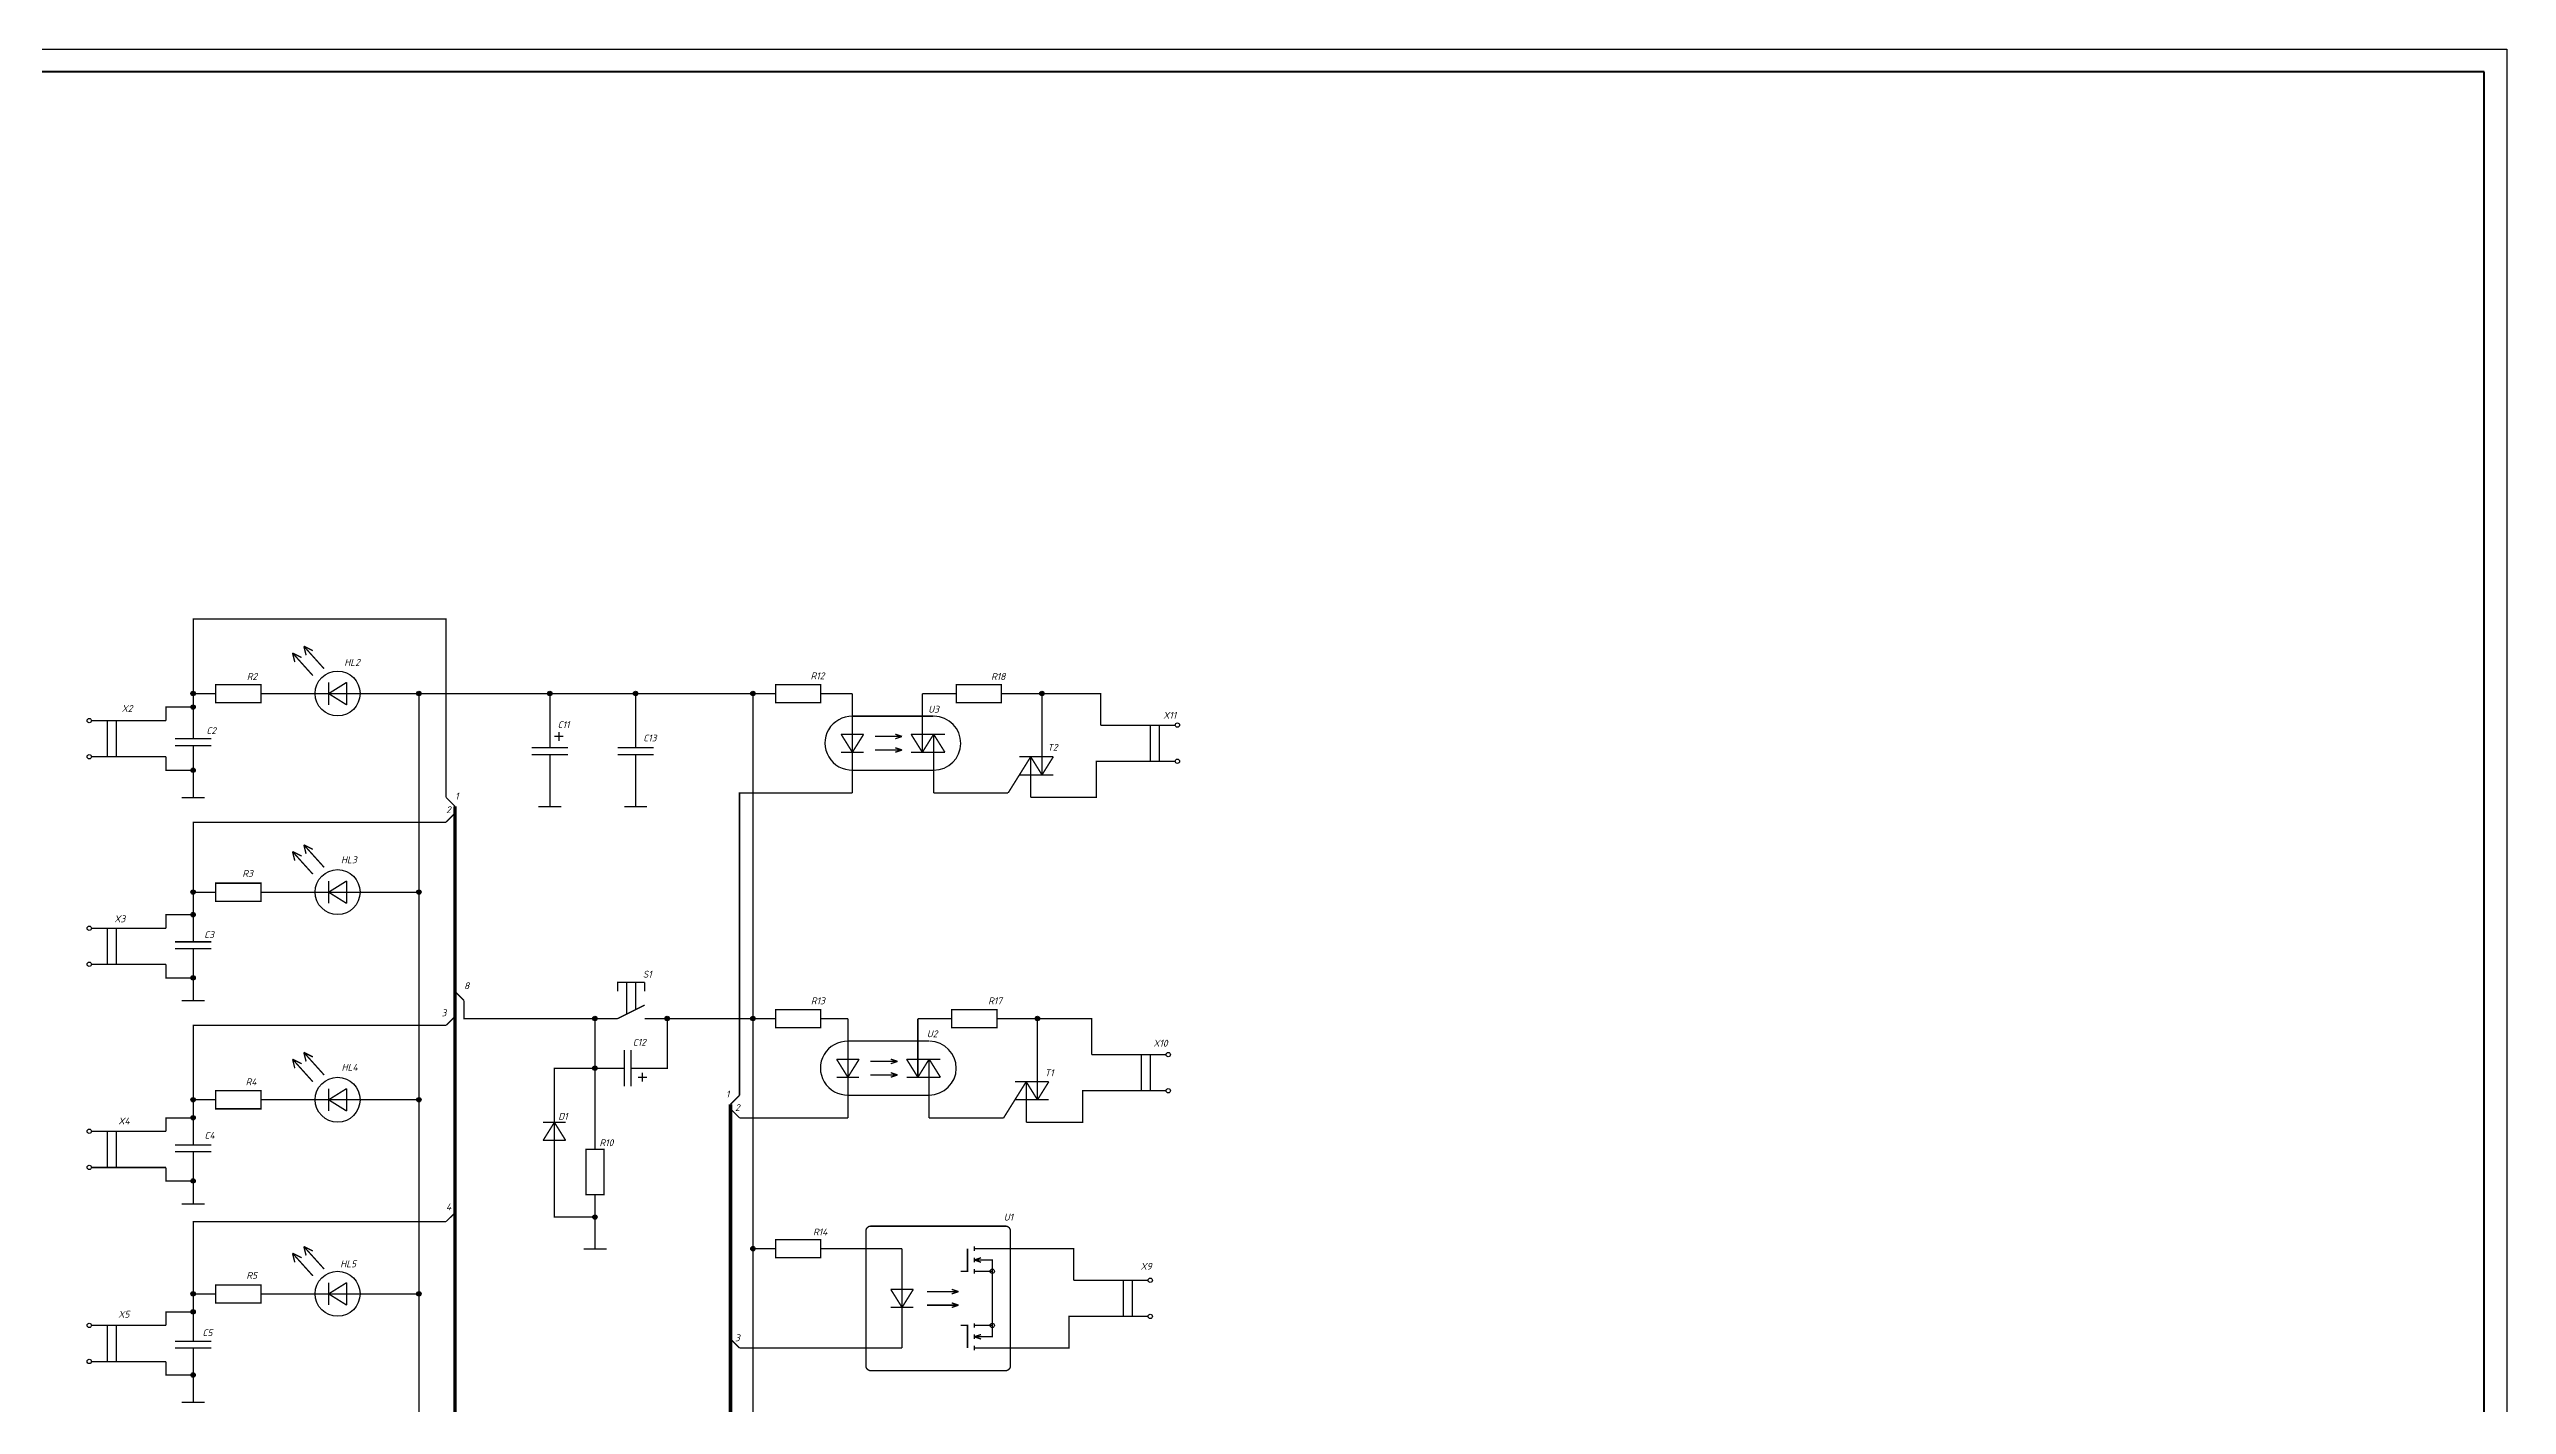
# Model space of a CAD drawing. Header units: millimetres. Extents: x 0 to 8800, y -367 to 2333.
# Drawn here: x 5005 to 5549, y 1592 to 1893 of the extents above; entities that cross this region are included whole.
import ezdxf

# ---------------------------------------------------------------- set-up
doc = ezdxf.new("R2010")
doc.units = ezdxf.units.MM
doc.header["$LTSCALE"] = 0.5
doc.layers.add('KONTUR', color=7, linetype='Continuous')
doc.layers.add('Sheet', color=255, linetype='Continuous')
doc.layers.add('Основная', color=7, linetype='Continuous', lineweight=40)
doc.styles.get("Standard").update_dxf_attribs({"font": 'isocpeui.ttf', "width": 0.9})

msp = doc.modelspace()

# ---------------------------------------------------------------- linework, layer by layer
at = {"layer": 'KONTUR'}
for p, q in [((4708.12, 1892.81), (5549.12, 1892.81)), ((5549.12, 1892.81), (5549.12, 1298.81))]:
    msp.add_line(p, q, dxfattribs=at)
at = {"layer": 'Sheet'}
for points, const_width in [([(5092.67, 1727.02), (5092.67, 1766.52), (5036.67, 1766.52), (5036.67, 1745.02)], 0.3), ([(5063.17, 1754.02), (5058.67, 1759.02)], 0.3), ([(5058.67, 1759.02), (5059.17, 1757.02), (5059.17, 1757.02)], 0.3), ([(5058.67, 1759.02), (5060.67, 1758.02)], 0.3), ([(5065.67, 1755.52), (5061.17, 1760.52)], 0.3), ([(5061.17, 1760.52), (5061.67, 1758.52), (5061.67, 1758.52)], 0.3), ([(5061.17, 1760.52), (5063.17, 1759.52)], 0.3), ([(5041.67, 1750.02), (5036.67, 1750.02)], 0.3), ([(5051.67, 1752.02), (5041.67, 1752.02), (5041.67, 1748.02), (5051.67, 1748.02), (5051.67, 1752.02)], 0.3), ([(5051.67, 1750.02), (5056.67, 1750.02)], 0.3), ([(5056.67, 1750.02), (5058.67, 1750.02)], 0.3), ([(5063.67, 1750.02), (5058.67, 1750.02)], 0.3), ([(5066.67, 1750.02), (5063.67, 1750.02)], 0.3), ([(5066.67, 1752.52), (5066.67, 1747.52)], 0.3), ([(5066.67, 1750.02), (5070.67, 1752.52), (5070.67, 1752.52)], 0.3), ([(5070.67, 1750.02), (5066.67, 1750.02)], 0.3), ([(5066.67, 1750.02), (5070.67, 1747.52), (5070.67, 1747.52)], 0.3), ([(5070.67, 1747.52), (5070.67, 1752.52)], 0.3), ([(5070.67, 1750.02), (5073.67, 1750.02)], 0.3), ([(5073.67, 1750.02), (5078.67, 1750.02)], 0.3), ([(5078.67, 1750.02), (5086.67, 1750.02)], 0.3), ([(5086.67, 1750.02), (5086.67, 1705.02)], 0.3), ([(5086.67, 1750.02), (5160.67, 1750.02)], 0.3), ([(5115.67, 1750.02), (5115.67, 1743.02)], 0.3), ([(5134.67, 1743.02), (5134.67, 1750.02)], 0.3), ([(5165.67, 1750.02), (5160.67, 1750.02)], 0.3), ([(5160.67, 1750.02), (5160.67, 1678.02)], 0.3), ([(5175.67, 1752.02), (5165.67, 1752.02), (5165.67, 1748.02), (5175.67, 1748.02), (5175.67, 1752.02)], 0.3), ([(5175.67, 1750.02), (5180.67, 1750.02)], 0.3), ([(5180.67, 1750.02), (5182.67, 1750.02)], 0.3), ([(5182.67, 1745.02), (5182.67, 1750.02)], 0.3), ([(5198.17, 1750.02), (5200.67, 1750.02)], 0.3), ([(5198.17, 1745.02), (5198.17, 1750.02)], 0.3), ([(5205.67, 1750.02), (5200.67, 1750.02)], 0.3), ([(5215.67, 1752.02), (5205.67, 1752.02), (5205.67, 1748.02), (5215.67, 1748.02), (5215.67, 1752.02)], 0.3), ([(5215.67, 1750.02), (5220.67, 1750.02)], 0.3), ([(5224.67, 1741.02), (5224.67, 1750.02), (5220.67, 1750.02)], 0.3), ([(5237.67, 1743.02), (5237.67, 1750.02), (5224.67, 1750.02)], 0.3), ([(5014.17, 1744.02), (5025.67, 1744.02)], 0.3), ([(5017.67, 1744.02), (5017.67, 1736.02)], 0.3), ([(5019.67, 1736.02), (5019.67, 1744.02)], 0.3), ([(5025.67, 1744.02), (5030.67, 1744.02)], 0.3), ([(5030.67, 1744.02), (5030.67, 1747.02), (5036.67, 1747.02)], 0.3), ([(5036.67, 1740.02), (5036.67, 1745.02)], 0.3), ([(5115.67, 1738.02), (5115.67, 1743.02)], 0.3), ([(5134.67, 1738.02), (5134.67, 1743.02)], 0.3), ([(5182.67, 1745.02), (5182.67, 1733.02)], 0.3), ([(5182.67, 1745.02), (5200.67, 1745.02)], 0.3), ([(5198.17, 1737.02), (5198.17, 1745.02)], 0.3), ([(5242.67, 1743.02), (5237.67, 1743.02)], 0.3), ([(5254.17, 1743.02), (5242.67, 1743.02)], 0.3), ([(5248.67, 1743.02), (5248.67, 1735.02)], 0.3), ([(5250.67, 1735.02), (5250.67, 1743.02)], 0.3), ([(5040.67, 1740.02), (5032.67, 1740.02)], 0.3), ([(5040.67, 1738.52), (5032.67, 1738.52)], 0.3), ([(5036.67, 1738.52), (5036.67, 1733.52)], 0.3), ([(5119.67, 1738.02), (5111.67, 1738.02)], 0.3), ([(5119.67, 1736.52), (5111.67, 1736.52)], 0.3), ([(5115.67, 1736.52), (5115.67, 1731.52)], 0.3), ([(5116.67, 1740.52), (5118.67, 1740.52)], 0.3), ([(5117.67, 1739.52), (5117.67, 1741.52)], 0.3), ([(5138.67, 1738.02), (5130.67, 1738.02)], 0.3), ([(5138.67, 1736.52), (5130.67, 1736.52)], 0.3), ([(5134.67, 1736.52), (5134.67, 1731.52)], 0.3), ([(5180.17, 1741.02), (5185.17, 1741.02)], 0.3), ([(5182.67, 1737.02), (5180.17, 1741.02)], 0.3), ([(5180.17, 1737.02), (5185.17, 1737.02)], 0.3), ([(5182.67, 1737.02), (5185.17, 1741.02)], 0.3), ([(5187.67, 1740.52), (5193.67, 1740.52)], 0.3), ([(5193.67, 1737.52), (5187.67, 1737.52)], 0.3), ([(5193.67, 1740.52), (5192.17, 1741.02), (5192.17, 1741.02)], 0.3), ([(5193.67, 1740.52), (5192.17, 1740.02)], 0.3), ([(5193.67, 1737.52), (5192.17, 1738.02), (5192.17, 1738.02)], 0.3), ([(5193.67, 1737.52), (5192.17, 1737.02)], 0.3), ([(5198.17, 1737.02), (5195.67, 1741.02)], 0.3), ([(5198.17, 1741.02), (5195.67, 1741.02)], 0.3), ([(5198.17, 1737.02), (5195.67, 1737.02)], 0.3), ([(5198.17, 1741.02), (5203.17, 1741.02)], 0.3), ([(5200.67, 1741.02), (5198.17, 1737.02)], 0.3), ([(5198.17, 1737.02), (5203.17, 1737.02)], 0.3), ([(5200.67, 1741.02), (5203.17, 1737.02)], 0.3), ([(5200.67, 1733.02), (5200.67, 1741.02)], 0.3), ([(5224.67, 1736.02), (5224.67, 1741.02)], 0.3), ([(5014.17, 1736.02), (5025.67, 1736.02)], 0.3), ([(5025.67, 1736.02), (5030.67, 1736.02)], 0.3), ([(5030.67, 1736.02), (5030.67, 1733.02), (5036.67, 1733.02)], 0.3), ([(5036.67, 1733.52), (5036.67, 1731.02)], 0.3), ([(5036.67, 1731.02), (5036.67, 1726.96)], 0.3), ([(5115.67, 1731.52), (5115.67, 1729.02)], 0.3), ([(5134.67, 1729.02), (5134.67, 1731.52)], 0.3), ([(5182.67, 1733.02), (5200.67, 1733.02)], 0.3), ([(5182.67, 1733.02), (5182.67, 1728.02)], 0.3), ([(5200.67, 1733.02), (5200.67, 1728.02)], 0.3), ([(5219.67, 1732.02), (5217.17, 1728.02)], 0.3), ([(5219.67, 1736.02), (5224.67, 1736.02)], 0.3), ([(5222.17, 1736.02), (5219.67, 1732.02)], 0.3), ([(5219.67, 1732.02), (5224.67, 1732.02)], 0.3), ([(5222.17, 1736.02), (5222.17, 1732.02)], 0.3), ([(5222.17, 1736.02), (5224.67, 1732.02)], 0.3), ([(5237.67, 1735.02), (5236.67, 1735.02), (5236.67, 1727.02), (5222.17, 1727.02)], 0.3), ([(5222.17, 1732.02), (5222.17, 1727.02)], 0.3), ([(5224.67, 1732.02), (5227.17, 1736.02)], 0.3), ([(5224.67, 1732.02), (5224.67, 1736.02)], 0.3), ([(5224.67, 1736.02), (5227.17, 1736.02)], 0.3), ([(5224.67, 1732.02), (5227.17, 1732.02)], 0.3), ([(5242.67, 1735.02), (5237.67, 1735.02)], 0.3), ([(5254.17, 1735.02), (5242.67, 1735.02)], 0.3), ([(5034.13, 1726.96), (5039.21, 1726.96)], 0.3), ([(5094.67, 1725.02), (5092.67, 1727.02)], 0.3), ([(5115.67, 1729.02), (5115.67, 1724.96)], 0.3), ([(5134.67, 1729.02), (5134.67, 1724.96)], 0.3), ([(5157.67, 1661.02), (5157.67, 1728.02), (5182.67, 1728.02), (5182.67, 1728.02)], 0.3), ([(5212.17, 1728.02), (5200.67, 1728.02), (5200.67, 1728.02)], 0.3), ([(5217.17, 1728.02), (5212.17, 1728.02)], 0.3), ([(5036.67, 1700.02), (5036.67, 1721.52), (5092.67, 1721.52)], 0.3), ([(5092.67, 1721.52), (5094.67, 1723.52)], 0.3), ([(5094.67, 1455.02), (5094.67, 1725.02), (5094.67, 1725.02)], 0.749), ([(5113.13, 1724.96), (5118.21, 1724.96)], 0.3), ([(5132.13, 1724.96), (5137.21, 1724.96)], 0.3), ([(5063.17, 1710.02), (5058.67, 1715.02)], 0.3), ([(5058.67, 1715.02), (5059.17, 1713.02), (5059.17, 1713.02)], 0.3), ([(5058.67, 1715.02), (5060.67, 1714.02)], 0.3), ([(5065.67, 1711.52), (5061.17, 1716.52)], 0.3), ([(5061.17, 1716.52), (5061.67, 1714.52), (5061.67, 1714.52)], 0.3), ([(5061.17, 1716.52), (5063.17, 1715.52)], 0.3), ([(5041.67, 1706.02), (5036.67, 1706.02)], 0.3), ([(5051.67, 1708.02), (5041.67, 1708.02), (5041.67, 1704.02), (5051.67, 1704.02), (5051.67, 1708.02)], 0.3), ([(5051.67, 1706.02), (5056.67, 1706.02)], 0.3), ([(5056.67, 1706.02), (5058.67, 1706.02)], 0.3), ([(5063.67, 1706.02), (5058.67, 1706.02)], 0.3), ([(5066.67, 1706.02), (5063.67, 1706.02)], 0.3), ([(5066.67, 1708.52), (5066.67, 1703.52)], 0.3), ([(5066.67, 1706.02), (5070.67, 1708.52), (5070.67, 1708.52)], 0.3), ([(5070.67, 1706.02), (5066.67, 1706.02)], 0.3), ([(5066.67, 1706.02), (5070.67, 1703.52), (5070.67, 1703.52)], 0.3), ([(5070.67, 1703.52), (5070.67, 1708.52)], 0.3), ([(5070.67, 1706.02), (5073.67, 1706.02)], 0.3), ([(5073.67, 1706.02), (5078.67, 1706.02)], 0.3), ([(5078.67, 1706.02), (5086.67, 1706.02)], 0.3), ([(5086.67, 1705.02), (5086.67, 1660.02)], 0.3), ([(5030.67, 1698.02), (5030.67, 1701.02), (5036.67, 1701.02)], 0.3), ([(5036.67, 1695.02), (5036.67, 1700.02)], 0.3), ([(5014.17, 1698.02), (5025.67, 1698.02)], 0.3), ([(5017.67, 1698.02), (5017.67, 1690.02)], 0.3), ([(5019.67, 1690.02), (5019.67, 1698.02)], 0.3), ([(5025.67, 1698.02), (5030.67, 1698.02)], 0.3), ([(5040.67, 1695.02), (5032.67, 1695.02)], 0.3), ([(5040.67, 1693.52), (5032.67, 1693.52)], 0.3), ([(5036.67, 1693.52), (5036.67, 1688.52)], 0.3), ([(5014.17, 1690.02), (5025.67, 1690.02)], 0.3), ([(5025.67, 1690.02), (5030.67, 1690.02)], 0.3), ([(5030.67, 1690.02), (5030.67, 1687.02), (5036.67, 1687.02)], 0.3), ([(5036.67, 1688.52), (5036.67, 1686.02)], 0.3), ([(5034.13, 1681.96), (5039.21, 1681.96)], 0.3), ([(5036.67, 1686.02), (5036.67, 1681.96)], 0.3), ([(5094.67, 1684.02), (5096.67, 1682.02)], 0.3), ([(5096.67, 1682.02), (5096.67, 1682.02), (5096.67, 1678.02), (5125.67, 1678.02), (5125.67, 1667.02)], 0.3), ([(5136.67, 1686.02), (5130.67, 1686.02), (5130.67, 1684.02)], 0.3), ([(5132.67, 1686.02), (5132.67, 1679.02)], 0.3), ([(5134.67, 1686.02), (5134.67, 1680.02)], 0.3), ([(5136.67, 1686.02), (5136.67, 1684.02)], 0.3), ([(5036.67, 1655.02), (5036.67, 1676.52), (5092.67, 1676.52)], 0.3), ([(5092.67, 1676.52), (5094.67, 1678.52)], 0.3), ([(5130.67, 1678.02), (5125.67, 1678.02)], 0.3), ([(5136.67, 1681.02), (5130.67, 1678.02), (5130.67, 1678.02)], 0.3), ([(5136.67, 1678.02), (5141.67, 1678.02)], 0.3), ([(5160.67, 1678.02), (5141.67, 1678.02), (5141.67, 1667.02), (5138.67, 1667.02)], 0.3), ([(5165.67, 1678.02), (5160.67, 1678.02)], 0.3), ([(5160.67, 1678.02), (5160.67, 1627.02)], 0.3), ([(5175.67, 1680.02), (5165.67, 1680.02), (5165.67, 1676.02), (5175.67, 1676.02), (5175.67, 1680.02)], 0.3), ([(5175.67, 1678.02), (5180.67, 1678.02)], 0.3), ([(5180.67, 1678.02), (5181.67, 1678.02)], 0.3), ([(5181.67, 1673.02), (5181.67, 1678.02)], 0.3), ([(5197.17, 1678.02), (5199.67, 1678.02)], 0.3), ([(5197.17, 1673.02), (5197.17, 1678.02)], 0.3), ([(5204.67, 1678.02), (5199.67, 1678.02)], 0.3), ([(5214.67, 1680.02), (5204.67, 1680.02), (5204.67, 1676.02), (5214.67, 1676.02), (5214.67, 1680.02)], 0.3), ([(5214.67, 1678.02), (5219.67, 1678.02)], 0.3), ([(5223.67, 1669.02), (5223.67, 1678.02), (5219.67, 1678.02)], 0.3), ([(5235.67, 1670.02), (5235.67, 1678.02), (5223.67, 1678.02)], 0.3), ([(5181.67, 1673.02), (5181.67, 1661.02)], 0.3), ([(5181.67, 1673.02), (5199.67, 1673.02)], 0.3), ([(5197.17, 1665.02), (5197.17, 1673.02)], 0.3), ([(5063.17, 1664.02), (5058.67, 1669.02)], 0.3), ([(5058.67, 1669.02), (5059.17, 1667.02), (5059.17, 1667.02)], 0.3), ([(5058.67, 1669.02), (5060.67, 1668.02)], 0.3), ([(5065.67, 1665.52), (5061.17, 1670.52)], 0.3), ([(5061.17, 1670.52), (5061.67, 1668.52), (5061.67, 1668.52)], 0.3), ([(5061.17, 1670.52), (5063.17, 1669.52)], 0.3), ([(5116.67, 1660.02), (5116.67, 1667.02), (5116.67, 1667.02), (5125.67, 1667.02)], 0.3), ([(5125.67, 1667.02), (5127.17, 1667.02)], 0.3), ([(5125.67, 1667.02), (5125.67, 1667.02)], 0.3), ([(5125.67, 1654.02), (5125.67, 1667.02)], 0.3), ([(5125.67, 1667.02), (5125.67, 1667.02)], 0.3), ([(5132.17, 1667.02), (5127.17, 1667.02)], 0.3), ([(5132.17, 1663.02), (5132.17, 1671.02)], 0.3), ([(5133.67, 1663.02), (5133.67, 1671.02)], 0.3), ([(5133.67, 1667.02), (5138.67, 1667.02)], 0.3), ([(5136.17, 1666.02), (5136.17, 1664.02)], 0.3), ([(5179.17, 1669.02), (5184.17, 1669.02)], 0.3), ([(5181.67, 1665.02), (5179.17, 1669.02)], 0.3), ([(5181.67, 1665.02), (5184.17, 1669.02)], 0.3), ([(5186.67, 1668.52), (5192.67, 1668.52)], 0.3), ([(5192.67, 1668.52), (5191.17, 1669.02), (5191.17, 1669.02)], 0.3), ([(5192.67, 1668.52), (5191.17, 1668.02)], 0.3), ([(5192.67, 1665.52), (5191.17, 1666.02), (5191.17, 1666.02)], 0.3), ([(5197.17, 1665.02), (5194.67, 1669.02)], 0.3), ([(5197.17, 1669.02), (5194.67, 1669.02)], 0.3), ([(5197.17, 1669.02), (5202.17, 1669.02)], 0.3), ([(5199.67, 1669.02), (5197.17, 1665.02)], 0.3), ([(5199.67, 1669.02), (5202.17, 1665.02)], 0.3), ([(5199.67, 1661.02), (5199.67, 1669.02)], 0.3), ([(5223.67, 1664.02), (5223.67, 1669.02)], 0.3), ([(5240.67, 1670.02), (5235.67, 1670.02)], 0.3), ([(5252.17, 1670.02), (5240.67, 1670.02)], 0.3), ([(5246.67, 1670.02), (5246.67, 1662.02)], 0.3), ([(5248.67, 1662.02), (5248.67, 1670.02)], 0.3), ([(5051.67, 1662.02), (5041.67, 1662.02), (5041.67, 1658.02), (5051.67, 1658.02), (5051.67, 1662.02)], 0.3), ([(5066.67, 1662.52), (5066.67, 1657.52)], 0.3), ([(5066.67, 1660.02), (5070.67, 1662.52), (5070.67, 1662.52)], 0.3), ([(5070.67, 1657.52), (5070.67, 1662.52)], 0.3), ([(5135.17, 1665.02), (5137.17, 1665.02)], 0.3), ([(5157.67, 1661.02), (5155.67, 1659.02)], 0.3), ([(5179.17, 1665.02), (5184.17, 1665.02)], 0.3), ([(5181.67, 1661.02), (5199.67, 1661.02)], 0.3), ([(5181.67, 1661.02), (5181.67, 1656.02)], 0.3), ([(5192.67, 1665.52), (5186.67, 1665.52)], 0.3), ([(5192.67, 1665.52), (5191.17, 1665.02)], 0.3), ([(5197.17, 1665.02), (5194.67, 1665.02)], 0.3), ([(5197.17, 1665.02), (5202.17, 1665.02)], 0.3), ([(5199.67, 1661.02), (5199.67, 1656.02)], 0.3), ([(5218.67, 1664.02), (5223.67, 1664.02)], 0.3), ([(5221.17, 1664.02), (5218.67, 1660.02)], 0.3), ([(5221.17, 1664.02), (5221.17, 1660.02)], 0.3), ([(5221.17, 1664.02), (5223.67, 1660.02)], 0.3), ([(5235.67, 1662.02), (5233.67, 1662.02), (5233.67, 1655.02), (5221.17, 1655.02)], 0.3), ([(5223.67, 1660.02), (5226.17, 1664.02)], 0.3), ([(5223.67, 1660.02), (5223.67, 1664.02)], 0.3), ([(5223.67, 1664.02), (5226.17, 1664.02)], 0.3), ([(5240.67, 1662.02), (5235.67, 1662.02)], 0.3), ([(5252.17, 1662.02), (5240.67, 1662.02)], 0.3), ([(5030.67, 1653.02), (5030.67, 1656.02), (5036.67, 1656.02)], 0.3), ([(5041.67, 1660.02), (5036.67, 1660.02)], 0.3), ([(5036.67, 1650.02), (5036.67, 1655.02)], 0.3), ([(5051.67, 1660.02), (5056.67, 1660.02)], 0.3), ([(5056.67, 1660.02), (5058.67, 1660.02)], 0.3), ([(5063.67, 1660.02), (5058.67, 1660.02)], 0.3), ([(5066.67, 1660.02), (5063.67, 1660.02)], 0.3), ([(5070.67, 1660.02), (5066.67, 1660.02)], 0.3), ([(5066.67, 1660.02), (5070.67, 1657.52), (5070.67, 1657.52)], 0.3), ([(5070.67, 1660.02), (5073.67, 1660.02)], 0.3), ([(5073.67, 1660.02), (5078.67, 1660.02)], 0.3), ([(5086.67, 1660.02), (5078.67, 1660.02)], 0.3), ([(5086.67, 1616.52), (5086.67, 1660.02)], 0.3), ([(5114.17, 1655.02), (5119.17, 1655.02)], 0.3), ([(5116.67, 1655.02), (5114.17, 1651.02), (5114.17, 1651.02)], 0.3), ([(5116.67, 1655.02), (5116.67, 1660.02)], 0.3), ([(5116.67, 1651.02), (5116.67, 1655.02)], 0.3), ([(5119.17, 1651.02), (5116.67, 1655.02)], 0.3), ([(5155.67, 1407.02), (5155.67, 1659.02)], 0.749), ([(5155.67, 1658.02), (5157.67, 1656.02)], 0.3), ([(5157.67, 1656.02), (5157.67, 1656.02), (5181.67, 1656.02)], 0.3), ([(5211.17, 1656.02), (5199.67, 1656.02), (5199.67, 1656.02)], 0.3), ([(5216.17, 1656.02), (5211.17, 1656.02)], 0.3), ([(5218.67, 1660.02), (5216.17, 1656.02)], 0.3), ([(5218.67, 1660.02), (5223.67, 1660.02)], 0.3), ([(5221.17, 1660.02), (5221.17, 1655.02)], 0.3), ([(5223.67, 1660.02), (5226.17, 1660.02)], 0.3), ([(5014.17, 1653.02), (5025.67, 1653.02)], 0.3), ([(5017.67, 1653.02), (5017.67, 1645.02)], 0.3), ([(5019.67, 1645.02), (5019.67, 1653.02)], 0.3), ([(5025.67, 1653.02), (5030.67, 1653.02)], 0.3), ([(5040.67, 1650.02), (5032.67, 1650.02)], 0.3), ([(5114.17, 1651.02), (5119.17, 1651.02)], 0.3), ([(5116.67, 1651.02), (5116.67, 1646.02)], 0.3), ([(5125.67, 1649.02), (5125.67, 1654.02)], 0.3), ([(5014.17, 1645.02), (5025.67, 1645.02)], 0.3), ([(5025.67, 1645.02), (5030.67, 1645.02)], 0.3), ([(5030.67, 1645.02), (5030.67, 1642.02), (5036.67, 1642.02)], 0.3), ([(5040.67, 1648.52), (5032.67, 1648.52)], 0.3), ([(5036.67, 1648.52), (5036.67, 1643.52)], 0.3), ([(5125.67, 1634.02), (5116.67, 1634.02), (5116.67, 1646.02)], 0.3), ([(5123.67, 1649.02), (5123.67, 1639.02), (5127.67, 1639.02), (5127.67, 1649.02), (5123.67, 1649.02)], 0.3), ([(5036.67, 1643.52), (5036.67, 1641.02)], 0.3), ([(5036.67, 1641.02), (5036.67, 1636.96)], 0.3), ([(5125.67, 1639.02), (5125.67, 1634.02)], 0.3), ([(5034.13, 1636.96), (5039.21, 1636.96)], 0.3), ([(5036.67, 1611.52), (5036.67, 1633.02), (5092.67, 1633.02)], 0.3), ([(5092.67, 1633.02), (5094.67, 1635.02)], 0.3), ([(5125.67, 1634.02), (5125.67, 1631.02)], 0.3), ([(5065.67, 1622.52), (5061.17, 1627.52)], 0.3), ([(5061.17, 1627.52), (5061.67, 1625.52), (5061.67, 1625.52)], 0.3), ([(5061.17, 1627.52), (5063.17, 1626.52)], 0.3), ([(5125.67, 1631.02), (5125.67, 1626.96)], 0.3), ([(5175.67, 1629.02), (5165.67, 1629.02), (5165.67, 1625.02), (5175.67, 1625.02), (5175.67, 1629.02)], 0.3), ([(5185.67, 1631.02), (5185.67, 1631.07), (5185.68, 1631.11), (5185.69, 1631.16), (5185.69, 1631.21), (5185.71, 1631.25), (5185.72, 1631.3), (5185.74, 1631.34), (5185.76, 1631.39), (5185.78, 1631.43), (5185.8, 1631.47), (5185.83, 1631.51), (5185.86, 1631.56), (5185.89, 1631.6), (5185.92, 1631.63), (5185.95, 1631.67), (5185.99, 1631.71), (5186.02, 1631.74), (5186.06, 1631.77), (5186.1, 1631.81), (5186.14, 1631.83), (5186.18, 1631.86), (5186.22, 1631.89), (5186.26, 1631.91), (5186.31, 1631.93), (5186.35, 1631.95), (5186.39, 1631.97), (5186.44, 1631.98), (5186.49, 1632), (5186.53, 1632.01), (5186.58, 1632.01), (5186.63, 1632.02), (5186.67, 1632.02)], 0.3), ([(5185.67, 1601.02), (5185.67, 1631.02)], 0.3), ([(5186.67, 1632.02), (5216.67, 1632.02)], 0.3), ([(5209.67, 1627.52), (5209.67, 1626.52)], 0.3), ([(5216.67, 1632.02), (5216.72, 1632.02), (5216.77, 1632.01), (5216.81, 1632.01), (5216.86, 1632), (5216.9, 1631.98), (5216.95, 1631.97), (5217, 1631.95), (5217.04, 1631.93), (5217.08, 1631.91), (5217.13, 1631.89), (5217.17, 1631.86), (5217.21, 1631.83), (5217.25, 1631.81), (5217.29, 1631.77), (5217.32, 1631.74), (5217.36, 1631.71), (5217.39, 1631.67), (5217.43, 1631.63), (5217.46, 1631.6), (5217.49, 1631.56), (5217.52, 1631.51), (5217.54, 1631.47), (5217.56, 1631.43), (5217.59, 1631.39), (5217.61, 1631.34), (5217.62, 1631.3), (5217.64, 1631.25), (5217.65, 1631.21), (5217.66, 1631.16), (5217.67, 1631.11), (5217.67, 1631.07), (5217.67, 1631.02)], 0.3), ([(5217.67, 1601.02), (5217.67, 1631.02)], 0.3), ([(5063.17, 1621.02), (5058.67, 1626.02)], 0.3), ([(5058.67, 1626.02), (5059.17, 1624.02), (5059.17, 1624.02)], 0.3), ([(5058.67, 1626.02), (5060.67, 1625.02)], 0.3), ([(5123.13, 1626.96), (5128.21, 1626.96)], 0.3), ([(5165.67, 1627.02), (5160.67, 1627.02)], 0.3), ([(5160.67, 1627.02), (5160.67, 1579.02)], 0.3), ([(5175.67, 1627.02), (5180.67, 1627.02)], 0.3), ([(5185.67, 1627.02), (5180.67, 1627.02)], 0.3), ([(5185.67, 1627.02), (5193.67, 1627.02)], 0.3), ([(5193.67, 1627.02), (5193.67, 1605.02)], 0.3), ([(5208.17, 1627.02), (5208.17, 1622.02), (5206.67, 1622.02)], 0.3), ([(5209.67, 1627.02), (5217.67, 1627.02)], 0.3), ([(5209.67, 1625.02), (5209.67, 1624.02)], 0.3), ([(5209.67, 1624.52), (5211.17, 1625.02)], 0.3), ([(5213.67, 1622.02), (5213.67, 1624.52), (5209.67, 1624.52)], 0.3), ([(5209.67, 1624.52), (5211.17, 1624.02)], 0.3), ([(5209.67, 1622.52), (5209.67, 1621.52)], 0.3), ([(5217.67, 1627.02), (5222.67, 1627.02)], 0.3), ([(5231.67, 1620.02), (5231.67, 1627.02), (5222.67, 1627.02)], 0.3), ([(5041.67, 1617.02), (5036.67, 1617.02)], 0.3), ([(5051.67, 1619.02), (5041.67, 1619.02), (5041.67, 1615.02), (5051.67, 1615.02), (5051.67, 1619.02)], 0.3), ([(5051.67, 1617.02), (5056.67, 1617.02)], 0.3), ([(5056.67, 1617.02), (5058.67, 1617.02)], 0.3), ([(5063.67, 1617.02), (5058.67, 1617.02)], 0.3), ([(5066.67, 1617.02), (5063.67, 1617.02)], 0.3), ([(5066.67, 1619.52), (5066.67, 1614.52)], 0.3), ([(5066.67, 1617.02), (5070.67, 1619.52), (5070.67, 1619.52)], 0.3), ([(5070.67, 1617.02), (5066.67, 1617.02)], 0.3), ([(5066.67, 1617.02), (5070.67, 1614.52), (5070.67, 1614.52)], 0.3), ([(5070.67, 1614.52), (5070.67, 1619.52)], 0.3), ([(5070.67, 1617.02), (5073.67, 1617.02)], 0.3), ([(5073.67, 1617.02), (5078.67, 1617.02)], 0.3), ([(5078.67, 1617.02), (5086.67, 1617.02)], 0.3), ([(5191.17, 1618.02), (5196.17, 1618.02)], 0.3), ([(5193.67, 1614.02), (5191.17, 1618.02), (5191.17, 1618.02)], 0.3), ([(5193.67, 1614.02), (5196.17, 1618.02), (5196.17, 1618.02)], 0.3), ([(5199.17, 1617.52), (5206.17, 1617.52)], 0.3), ([(5206.17, 1617.52), (5204.67, 1618.02), (5204.67, 1618.02)], 0.3), ([(5206.17, 1617.52), (5204.67, 1617.02)], 0.3), ([(5209.67, 1622.02), (5213.67, 1622.02), (5213.67, 1610.02), (5209.67, 1610.02)], 0.3), ([(5236.67, 1620.02), (5231.67, 1620.02)], 0.3), ([(5248.17, 1620.02), (5236.67, 1620.02)], 0.3), ([(5242.67, 1620.02), (5242.67, 1612.02)], 0.3), ([(5244.67, 1612.02), (5244.67, 1620.02)], 0.3), ([(5030.67, 1610.02), (5030.67, 1613.02), (5036.67, 1613.02)], 0.3), ([(5036.67, 1606.52), (5036.67, 1611.52)], 0.3), ([(5086.67, 1572.02), (5086.67, 1616.52)], 0.3), ([(5191.17, 1614.02), (5196.17, 1614.02)], 0.3), ([(5206.17, 1614.52), (5199.17, 1614.52)], 0.3), ([(5206.17, 1614.52), (5204.67, 1615.02), (5204.67, 1615.02)], 0.3), ([(5206.17, 1614.52), (5204.67, 1614.02)], 0.3), ([(5231.67, 1612.02), (5230.67, 1612.02), (5230.67, 1605.02), (5222.67, 1605.02)], 0.3), ([(5236.67, 1612.02), (5231.67, 1612.02)], 0.3), ([(5248.17, 1612.02), (5236.67, 1612.02)], 0.3), ([(5014.17, 1610.02), (5025.67, 1610.02)], 0.3), ([(5017.67, 1610.02), (5017.67, 1602.02)], 0.3), ([(5019.67, 1602.02), (5019.67, 1610.02)], 0.3), ([(5025.67, 1610.02), (5030.67, 1610.02)], 0.3), ([(5040.67, 1606.52), (5032.67, 1606.52)], 0.3), ([(5155.67, 1607.02), (5157.67, 1605.02)], 0.3), ([(5208.17, 1605.02), (5208.17, 1610.02), (5206.67, 1610.02)], 0.3), ([(5209.67, 1609.52), (5209.67, 1610.52)], 0.3), ([(5213.67, 1610.02), (5213.67, 1607.52), (5209.67, 1607.52)], 0.3), ([(5209.67, 1607.02), (5209.67, 1608.02)], 0.3), ([(5209.67, 1607.52), (5211.17, 1608.02)], 0.3), ([(5209.67, 1607.52), (5211.17, 1607.02)], 0.3), ([(5014.17, 1602.02), (5025.67, 1602.02)], 0.3), ([(5025.67, 1602.02), (5030.67, 1602.02)], 0.3), ([(5030.67, 1602.02), (5030.67, 1599.02), (5036.67, 1599.02)], 0.3), ([(5040.67, 1605.02), (5032.67, 1605.02)], 0.3), ([(5036.67, 1605.02), (5036.67, 1600.02)], 0.3), ([(5180.67, 1605.02), (5157.67, 1605.02), (5157.67, 1605.02)], 0.3), ([(5185.67, 1605.02), (5180.67, 1605.02)], 0.3), ([(5185.67, 1605.02), (5193.67, 1605.02)], 0.3), ([(5186.67, 1600.02), (5186.63, 1600.02), (5186.58, 1600.03), (5186.53, 1600.03), (5186.49, 1600.04), (5186.44, 1600.05), (5186.39, 1600.07), (5186.35, 1600.09), (5186.31, 1600.11), (5186.26, 1600.13), (5186.22, 1600.15), (5186.18, 1600.18), (5186.14, 1600.2), (5186.1, 1600.23), (5186.06, 1600.26), (5186.02, 1600.3), (5185.99, 1600.33), (5185.95, 1600.37), (5185.92, 1600.41), (5185.89, 1600.44), (5185.86, 1600.48), (5185.83, 1600.52), (5185.8, 1600.57), (5185.78, 1600.61), (5185.76, 1600.65), (5185.74, 1600.7), (5185.72, 1600.74), (5185.71, 1600.79), (5185.69, 1600.83), (5185.69, 1600.88), (5185.68, 1600.93), (5185.67, 1600.97), (5185.67, 1601.02)], 0.3), ([(5209.67, 1604.52), (5209.67, 1605.52)], 0.3), ([(5209.67, 1605.02), (5217.67, 1605.02)], 0.3), ([(5217.67, 1601.02), (5217.67, 1600.97), (5217.67, 1600.93), (5217.66, 1600.88), (5217.65, 1600.83), (5217.64, 1600.79), (5217.62, 1600.74), (5217.61, 1600.7), (5217.59, 1600.65), (5217.56, 1600.61), (5217.54, 1600.57), (5217.52, 1600.52), (5217.49, 1600.48), (5217.46, 1600.44), (5217.43, 1600.41), (5217.39, 1600.37), (5217.36, 1600.33), (5217.32, 1600.3), (5217.29, 1600.26), (5217.25, 1600.23), (5217.21, 1600.2), (5217.17, 1600.18), (5217.13, 1600.15), (5217.08, 1600.13), (5217.04, 1600.11), (5217, 1600.09), (5216.95, 1600.07), (5216.9, 1600.05), (5216.86, 1600.04), (5216.81, 1600.03), (5216.77, 1600.03), (5216.72, 1600.02), (5216.67, 1600.02)], 0.3), ([(5217.67, 1605.02), (5222.67, 1605.02)], 0.3), ([(5036.67, 1600.02), (5036.67, 1597.02)], 0.3), ([(5036.67, 1597.02), (5036.67, 1592.96)], 0.3), ([(5186.67, 1600.02), (5216.67, 1600.02)], 0.3), ([(5034.13, 1592.96), (5039.21, 1592.96)], 0.3)]:
    msp.add_lwpolyline(points, dxfattribs=dict(at, const_width=const_width))
at = {"layer": 'Sheet', "const_width": 0.508}
for points in [[(5036.42, 1750.02, 1), (5036.93, 1750.02, 1)], [(5036.42, 1747.02, 1), (5036.93, 1747.02, 1)], [(5086.42, 1750.02, 1), (5086.93, 1750.02, 1)], [(5115.42, 1750.02, 1), (5115.93, 1750.02, 1)], [(5134.42, 1750.02, 1), (5134.93, 1750.02, 1)], [(5160.42, 1750.02, 1), (5160.93, 1750.02, 1)], [(5224.42, 1750.02, 1), (5224.93, 1750.02, 1)], [(5036.42, 1733.02, 1), (5036.93, 1733.02, 1)], [(5036.42, 1706.02, 1), (5036.93, 1706.02, 1)], [(5086.42, 1706.02, 1), (5086.93, 1706.02, 1)], [(5036.42, 1701.02, 1), (5036.93, 1701.02, 1)], [(5036.42, 1687.02, 1), (5036.93, 1687.02, 1)], [(5125.42, 1678.02, 1), (5125.93, 1678.02, 1)], [(5141.42, 1678.02, 1), (5141.93, 1678.02, 1)], [(5160.42, 1678.02, 1), (5160.93, 1678.02, 1)], [(5223.42, 1678.02, 1), (5223.93, 1678.02, 1)], [(5125.42, 1667.02, 1), (5125.93, 1667.02, 1)], [(5125.42, 1667.02, 1), (5125.93, 1667.02, 1)], [(5036.42, 1660.02, 1), (5036.93, 1660.02, 1)], [(5086.42, 1660.02, 1), (5086.93, 1660.02, 1)], [(5036.42, 1656.02, 1), (5036.93, 1656.02, 1)], [(5036.42, 1642.02, 1), (5036.93, 1642.02, 1)], [(5125.42, 1634.02, 1), (5125.93, 1634.02, 1)], [(5160.42, 1627.02, 1), (5160.93, 1627.02, 1)], [(5036.42, 1617.02, 1), (5036.93, 1617.02, 1)], [(5086.42, 1617.02, 1), (5086.93, 1617.02, 1)], [(5036.42, 1613.02, 1), (5036.93, 1613.02, 1)], [(5036.42, 1599.02, 1), (5036.93, 1599.02, 1)]]:
    msp.add_lwpolyline(points, format="xyb", close=True, dxfattribs=at)
at = {"layer": 'Sheet'}
for centre, major_axis, ratio in [((5068.65, 1750.04), (0, 4.98), 0.999967), ((5036.65, 1750.04), (0, 0.487), 0.999979), ((5036.65, 1750.04), (0, 0.487), 0.999979), ((5036.65, 1750.04), (0, 0.487), 0.999979), ((5036.65, 1747.04), (0.487, 0), 0.997303), ((5036.65, 1747.04), (0.487, 0), 0.997303), ((5086.65, 1750.04), (0, 0.487), 0.997225), ((5086.65, 1750.04), (0, 0.487), 0.997225), ((5086.65, 1750.04), (0, 0.487), 0.997225), ((5086.65, 1750.04), (0, 0.487), 0.997225), ((5086.65, 1750.04), (0, 0.487), 0.997225), ((5086.65, 1750.04), (0, 0.487), 0.997225), ((5115.65, 1750.04), (0, 0.487), 0.999979), ((5115.65, 1750.04), (0, 0.487), 0.999979), ((5134.65, 1750.04), (0, 0.487), 0.999979), ((5134.65, 1750.04), (0, 0.487), 0.999979), ((5160.65, 1750.04), (0, 0.487), 0.999979), ((5160.65, 1750.04), (0, 0.487), 0.999979), ((5160.65, 1750.04), (0, 0.487), 0.999979), ((5160.65, 1750.04), (0, 0.487), 0.999979), ((5160.65, 1750.04), (0, 0.487), 0.999979), ((5160.65, 1750.04), (0, 0.487), 0.999979), ((5160.65, 1750.04), (0, 0.487), 0.999979), ((5224.65, 1750.04), (0, 0.487), 0.999979), ((5224.65, 1750.04), (0, 0.487), 0.999979), ((5224.65, 1750.04), (0, 0.487), 0.999979), ((5224.65, 1750.04), (0, 0.487), 0.999979), ((5013.65, 1744.04), (0, 0.479), 0.999968), ((5254.65, 1743.04), (0, 0.479), 0.999968), ((5013.65, 1736.04), (0, 0.479), 0.999968), ((5036.65, 1733.04), (0, 0.487), 0.999979), ((5036.65, 1733.04), (0, 0.487), 0.999979), ((5254.65, 1735.04), (0.479, 0), 0.997275), ((5068.65, 1706.04), (0, 4.98), 0.999966), ((5036.65, 1706.04), (0, 0.487), 0.999979), ((5036.65, 1706.04), (0, 0.487), 0.999979), ((5036.65, 1706.04), (0, 0.487), 0.999979), ((5086.65, 1706.04), (0, 0.487), 0.997225), ((5086.65, 1706.04), (0, 0.487), 0.997225), ((5013.65, 1698.04), (0, 0.479), 0.999968), ((5036.65, 1701.04), (0, 0.487), 0.999979), ((5036.65, 1701.04), (0, 0.487), 0.999979), ((5013.65, 1690.04), (0, 0.479), 0.999968), ((5036.65, 1687.04), (0, 0.487), 0.999979), ((5036.65, 1687.04), (0, 0.487), 0.999979), ((5125.65, 1678.04), (0, 0.487), 0.999937), ((5125.65, 1678.04), (0, 0.487), 0.999937), ((5125.65, 1678.04), (0, 0.487), 0.999937), ((5125.65, 1678.04), (0, 0.487), 0.999937), ((5125.65, 1678.04), (0, 0.487), 0.999937), ((5141.65, 1678.04), (0, 0.487), 0.999979), ((5141.65, 1678.04), (0, 0.487), 0.999979), ((5141.65, 1678.04), (0, 0.487), 0.999979), ((5141.65, 1678.04), (0, 0.487), 0.999979), ((5141.65, 1678.04), (0, 0.487), 0.999979), ((5160.65, 1678.04), (0, 0.487), 0.999979), ((5160.65, 1678.04), (0, 0.487), 0.999979), ((5160.65, 1678.04), (0, 0.487), 0.999979), ((5160.65, 1678.04), (0, 0.487), 0.999979), ((5160.65, 1678.04), (0, 0.487), 0.999979), ((5160.65, 1678.04), (0, 0.487), 0.999979), ((5160.65, 1678.04), (0, 0.487), 0.999979), ((5160.65, 1678.04), (0, 0.487), 0.999979), ((5160.65, 1678.04), (0, 0.487), 0.999979), ((5223.65, 1678.04), (0, 0.487), 0.999937), ((5223.65, 1678.04), (0, 0.487), 0.999937), ((5223.65, 1678.04), (0, 0.487), 0.999937), ((5223.65, 1678.04), (0, 0.487), 0.999937), ((5125.65, 1667.04), (0, 0.487), 0.999937), ((5125.65, 1667.04), (0, 0.487), 0.999937), ((5125.65, 1667.04), (0, 0.487), 0.999937), ((5125.65, 1667.04), (0, 0.487), 0.999937), ((5125.65, 1667.04), (0, 0.487), 0.999937), ((5125.65, 1667.04), (0, 0.487), 0.999937), ((5125.65, 1667.04), (0, 0.487), 0.999937), ((5125.65, 1667.04), (0, 0.487), 0.999937), ((5125.65, 1667.04), (0, 0.487), 0.999937), ((5125.65, 1667.04), (0, 0.487), 0.999937), ((5125.65, 1667.04), (0, 0.487), 0.999937), ((5125.65, 1667.04), (0, 0.487), 0.999937), ((5252.65, 1670.04), (0, 0.479), 0.999968), ((5036.65, 1660.04), (0.487, 0), 0.997298), ((5036.65, 1660.04), (0.487, 0), 0.997298), ((5036.65, 1660.04), (0.487, 0), 0.997298), ((5068.65, 1660.04), (0, 4.98), 0.999701), ((5086.65, 1660.04), (0, 0.486), 0.999948), ((5086.65, 1660.04), (0, 0.486), 0.999948), ((5086.65, 1660.04), (0, 0.486), 0.999948), ((5086.65, 1660.04), (0, 0.486), 0.999948), ((5086.65, 1660.04), (0, 0.486), 0.999948), ((5086.65, 1660.04), (0, 0.486), 0.999948), ((5252.65, 1662.04), (0, 0.479), 0.999968), ((5036.65, 1656.04), (0, 0.487), 0.999979), ((5036.65, 1656.04), (0, 0.487), 0.999979), ((5013.65, 1653.04), (0, 0.479), 0.999968), ((5013.65, 1645.04), (0, 0.479), 0.999968), ((5036.65, 1642.04), (0, 0.487), 0.999979), ((5036.65, 1642.04), (0, 0.487), 0.999979), ((5125.65, 1634.04), (0, 0.487), 0.999948), ((5125.65, 1634.04), (0, 0.487), 0.999948), ((5125.65, 1634.04), (0, 0.487), 0.999948), ((5125.65, 1634.04), (0, 0.487), 0.999948), ((5125.65, 1634.04), (0, 0.487), 0.999948), ((5125.65, 1634.04), (0, 0.487), 0.999948), ((5125.65, 1634.04), (0, 0.487), 0.999948), ((5160.65, 1627.04), (0, 0.487), 0.999979), ((5160.65, 1627.04), (0, 0.487), 0.999979), ((5160.65, 1627.04), (0, 0.487), 0.999979), ((5160.65, 1627.04), (0, 0.487), 0.999979), ((5160.65, 1627.04), (0, 0.487), 0.999979), ((5160.65, 1627.04), (0, 0.487), 0.999979), ((5160.65, 1627.04), (0, 0.487), 0.999979), ((5213.65, 1622.04), (0.479, 0), 0.997264), ((5036.65, 1617.04), (0, 0.487), 0.999979), ((5036.65, 1617.04), (0, 0.487), 0.999979), ((5036.65, 1617.04), (0, 0.487), 0.999979), ((5068.65, 1617.04), (0, 4.98), 0.999702), ((5086.65, 1617.04), (0, 0.487), 0.997225), ((5086.65, 1617.04), (0, 0.487), 0.997225), ((5248.65, 1620.04), (0, 0.479), 0.999958), ((5036.65, 1613.04), (0, 0.487), 0.999979), ((5036.65, 1613.04), (0, 0.487), 0.999979), ((5248.65, 1612.04), (0, 0.479), 0.999979), ((5013.65, 1610.04), (0.479, 0), 0.997264), ((5213.65, 1610.04), (0.479, 0), 0.997264), ((5013.65, 1602.04), (0, 0.479), 0.999979), ((5036.65, 1599.04), (0, 0.487), 0.999979), ((5036.65, 1599.04), (0, 0.487), 0.999979)]:
    msp.add_ellipse(centre, major_axis=major_axis, ratio=ratio, dxfattribs=at)
for centre, major_axis, ratio, start_param, end_param in [((5182.65, 1739.04), (6.06, 0), 0.986927, 1.562066, 4.729816), ((5200.65, 1739.04), (6.04, 0), 0.98995, 4.715748, 7.831282), ((5181.65, 1667.04), (6.06, 0), 0.986927, 1.561999, 4.729876), ((5199.65, 1667.04), (6.04, 0), 0.989951, 4.715813, 7.831222)]:
    msp.add_ellipse(centre, major_axis=major_axis, ratio=ratio, start_param=start_param, end_param=end_param, dxfattribs=at)
at = {"layer": 'Основная'}
for p, q in [((5544.12, 1887.81), (4728.12, 1887.81)), ((5544.12, 1303.81), (5544.12, 1887.81))]:
    msp.add_line(p, q, dxfattribs=at)

# ---------------------------------------------------------------- texts
at = {"layer": 'Sheet'}
for s, height, p in [('R2', 1.524, (5048.54, 1753.05)), ('HL2', 1.524, (5070.13, 1756.17)), ('R12', 1.524, (5173.41, 1753.19)), ('R18', 1.524, (5213.39, 1753.04)), ('X2', 1.524, (5020.81, 1745.96)), ('C2', 1.524, (5039.58, 1741.05)), ('C11', 1.524, (5117.39, 1742.38)), ('U3', 1.524, (5199.47, 1745.79)), ('X11', 1.524, (5251.5, 1744.46)), ('C13', 1.524, (5136.35, 1739.42)), ('T2', 1.524, (5225.88, 1737.36)), ('1', 1.52, (5094.67, 1726.53)), ('2', 1.52, (5092.67, 1723.53)), ('R3', 1.524, (5047.55, 1709.4)), ('HL3', 1.524, (5069.4, 1712.44)), ('X3', 1.524, (5019.18, 1699.36)), ('C3', 1.524, (5039.1, 1695.84)), ('S1', 1.524, (5136.26, 1687.09)), ('8', 1.52, (5096.67, 1684.53)), ('R13', 1.524, (5173.49, 1681.19)), ('R17', 1.524, (5212.74, 1681.19)), ('3', 1.52, (5091.67, 1678.53)), ('C12', 1.524, (5134.03, 1672)), ('U2', 1.524, (5199.16, 1673.88)), ('X10', 1.524, (5249.31, 1671.8)), ('HL4', 1.524, (5069.53, 1666.46)), ('T1', 1.524, (5225.28, 1665.24)), ('R4', 1.524, (5048.29, 1663.24)), ('1', 1.52, (5154.67, 1660.53)), ('X4', 1.524, (5020.07, 1654.57)), ('D1', 1.524, (5117.52, 1655.6)), ('2', 1.52, (5156.67, 1657.53)), ('C4', 1.524, (5039.17, 1651.38)), ('R10', 1.524, (5126.65, 1649.74)), ('4', 1.52, (5092.67, 1635.53)), ('U1', 1.524, (5216.19, 1633.25)), ('R14', 1.524, (5173.95, 1629.97)), ('HL5', 1.524, (5069.23, 1622.9)), ('X9', 1.524, (5246.48, 1622.37)), ('R5', 1.524, (5048.44, 1620.34)), ('X5', 1.524, (5020.06, 1611.74)), ('C5', 1.524, (5038.72, 1607.66)), ('3', 1.52, (5156.67, 1606.53))]:
    msp.add_text(s, height=height, dxfattribs=at).set_placement(p)

doc.saveas('drawing.dxf')
